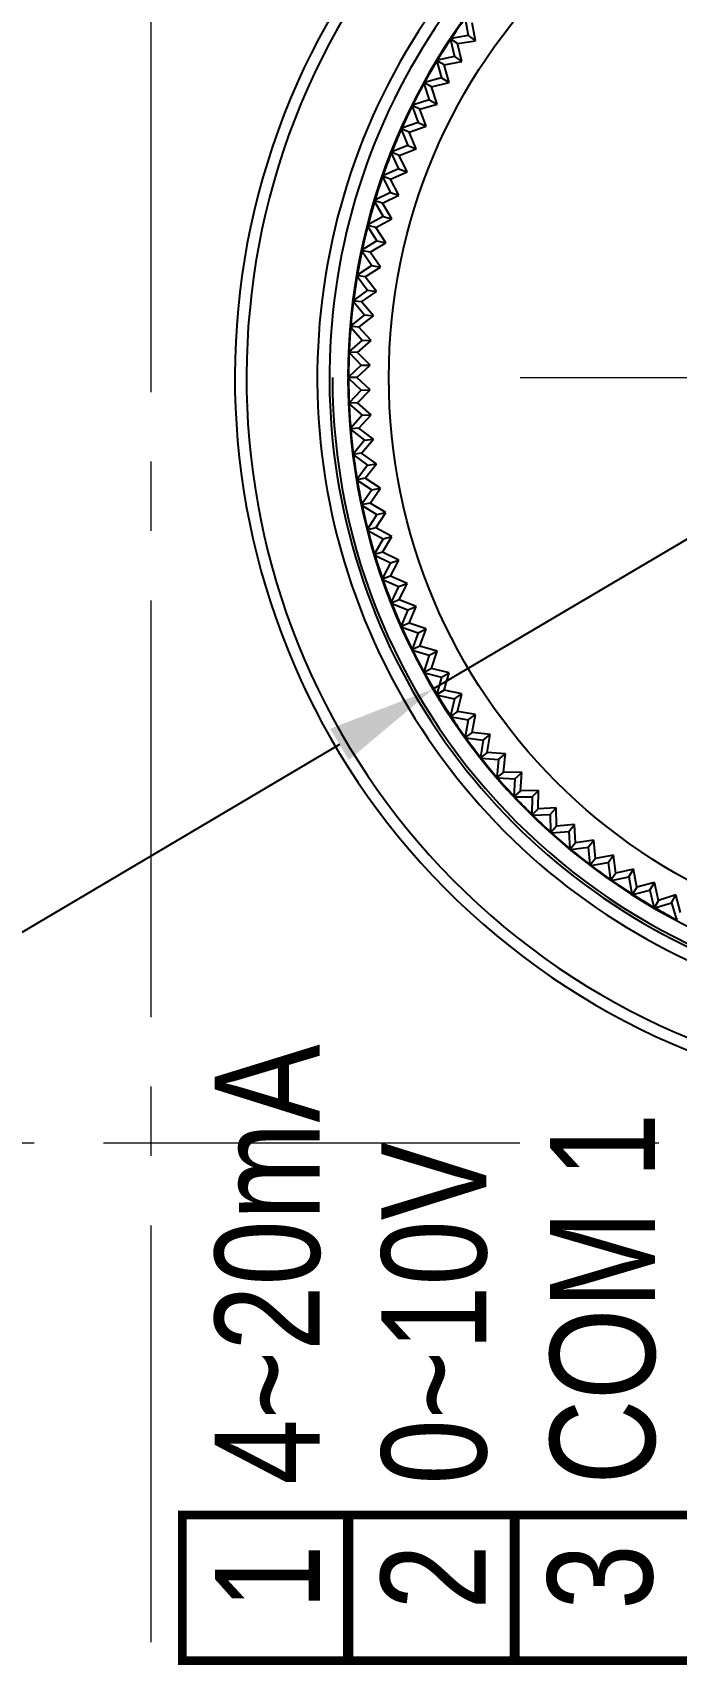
# Model space of a CAD drawing. Header units: millimetres. Extents: x 509 to 2357, y -197 to 647.
# Drawn here: x 2062.76 to 2077.48, y 133.29 to 170.61 of the extents above; entities that cross this region are included whole.
import ezdxf

# ---------------------------------------------------------------- set-up
doc = ezdxf.new("R2010")
doc.units = ezdxf.units.MM
doc.header["$PDMODE"] = 3
doc.header["$PDSIZE"] = 0.7
doc.linetypes.add('CENTER', pattern=[17.8, 10.75, -2.35, 2.35, -2.35])
doc.linetypes.add('CENTER2', pattern=[28.575, 19.05, -3.175, 3.175, -3.175])
doc.layers.get('0').update_dxf_attribs({"linetype": 'CONTINUOUS'})
doc.layers.get('Defpoints').update_dxf_attribs({"linetype": 'CONTINUOUS'})
doc.layers.add('3', color=112, linetype='CENTER', lineweight=15)
for name, color, linetype in [('COVER_TOP_55DXF_CONTINUOUS_LINE', 7, 'CONTINUOUS'), ('Dim', 1, 'CONTINUOUS'), ('KNOB_ROTARY_DXF_CONTINUOUS_LINE', 7, 'CONTINUOUS')]:
    doc.layers.add(name, color=color, linetype=linetype)
doc.styles.add('OMI-1', font='arial.ttf', dxfattribs={"oblique": 1, "height": 3})
doc.styles.get("Standard").update_dxf_attribs({"font": 'gulim.ttc', "width": 0.8})
doc.dimstyles.new('1', dxfattribs={"dimtxt": 5, "dimasz": 2.5, "dimexe": 0.8, "dimexo": 0.3, "dimgap": 0.5, "dimtad": 1, "dimtoh": 1, "dimdec": 1, "dimzin": 0, "dimdsep": 46, "dimtxsty": 'OMI-1', "dimcen": 0, "dimclrd": 256, "dimclre": 256, "dimclrt": 256, "dimadec": 0, "dimazin": 0, "dimtfac": 0.8, "dimtdec": 1, "dimtix": 1, "dimtmove": 0, "dimatfit": 3, "dimfxl": 1, "dimtolj": 1, "dimtzin": 0, "dimarcsym": 0})

# ---------------------------------------------------------------- blocks, each defined once
blk = doc.blocks.new('*D4123')
at = {"layer": 'Defpoints', "color": 0}
for p in [(2096.013, 169.839), (2071.928, 155.614)]:
    blk.add_point(p, dxfattribs=at)
at = {"layer": 'Dim', "lineweight": -2}
for p, q in [((2098.165, 171.11), (2100.318, 172.382)), ((2096.013, 169.839), (2071.928, 155.614)), ((2069.775, 154.342), (2059.904, 148.512)), ((2044.374, 148.512), (2059.904, 148.512))]:
    blk.add_line(p, q, dxfattribs=at)
blk.add_arc((2083.97, 162.726), 13.986, 125.9748, 213.8448, dxfattribs=at)
at = {"layer": 'Dim'}
for points in [[(2097.953, 171.469), (2098.377, 170.751), (2096.013, 169.839)], [(2069.987, 153.984), (2069.563, 154.701), (2071.928, 155.614)]]:
    blk.add_solid(points, dxfattribs=at)
at = {"layer": 'Dim', "insert": (2050.01, 150.628), "char_height": 3, "attachment_point": 5, "style": 'OMI-1'}
blk.add_mtext('\\A1;∅28.0', dxfattribs=at)

msp = doc.modelspace()

# ---------------------------------------------------------------- linework, layer by layer
at = {"color": 0}
msp.add_line((2068.09, 136.727), (2066.319, 136.727), dxfattribs=at)
at = {"color": 0, "const_width": 0.2}
msp.add_lwpolyline([(2066.185, 133.399), (2066.185, 136.727), (2100.46, 136.727), (2100.46, 133.399)], close=True, dxfattribs=at)
at = {"color": 0, "const_width": 0.23}
for points in [[(2069.975, 133.427), (2069.975, 136.727)], [(2073.785, 133.427), (2073.785, 136.727)]]:
    msp.add_lwpolyline(points, dxfattribs=at)
at = {"layer": '3', "linetype": 'CENTER2', "ltscale": 0.5}
for p, q in [((2065.47, -109.066), (2065.47, 183.692)), ((2188.204, 145.226), (1917.429, 145.226))]:
    msp.add_line(p, q, dxfattribs=at)
at = {"layer": '3', "linetype": 'CENTER', "ltscale": 0.5}
msp.add_line((2073.909, 162.726), (2108.032, 162.726), dxfattribs=at)
at = {"layer": 'COVER_TOP_55DXF_CONTINUOUS_LINE', "color": 7, "linetype": 'Continuous'}
for radius, start, end in [(14.701, 133.2286, 48.8073), (14.423, 133.2286, 48.8073), (16.586, 142.4785, 37.5215), (16.32, 142.4785, 37.5215), (14.355, 180, 0)]:
    msp.add_arc((2083.97, 162.726), radius, start, end, dxfattribs=at)
at = {"layer": 'KNOB_ROTARY_DXF_CONTINUOUS_LINE', "color": 7, "linetype": 'Continuous'}
for p, q in [((2072.648, 170.936), (2072.721, 170.545)), ((2072.89, 170.427), (2072.808, 170.836)), ((2072.314, 170.455), (2072.403, 170.067)), ((2072.314, 170.455), (2072.347, 170.449)), ((2072.721, 170.545), (2072.328, 170.477)), ((2072.347, 170.449), (2072.328, 170.477)), ((2072.478, 170.362), (2072.347, 170.449)), ((2072.478, 170.362), (2072.89, 170.427)), ((2072.577, 169.956), (2072.478, 170.362)), ((2072.721, 170.545), (2072.89, 170.427)), ((2072, 169.96), (2072.106, 169.576)), ((2072, 169.96), (2072.033, 169.955)), ((2072.403, 170.067), (2072.014, 169.983)), ((2072.033, 169.955), (2072.014, 169.983)), ((2072.168, 169.874), (2072.033, 169.955)), ((2072.168, 169.874), (2072.577, 169.956)), ((2072.284, 169.473), (2072.168, 169.874)), ((2072.403, 170.067), (2072.577, 169.956)), ((2071.708, 169.452), (2071.829, 169.073)), ((2071.708, 169.452), (2071.741, 169.449)), ((2072.106, 169.576), (2071.721, 169.476)), ((2071.741, 169.449), (2071.721, 169.476)), ((2071.88, 169.373), (2071.741, 169.449)), ((2071.88, 169.373), (2072.284, 169.473)), ((2072.106, 169.576), (2072.284, 169.473)), ((2071.829, 169.073), (2071.449, 168.957)), ((2071.829, 169.073), (2072.012, 168.978)), ((2072.012, 168.978), (2071.88, 169.373)), ((2071.437, 168.933), (2071.574, 168.559)), ((2071.437, 168.933), (2071.47, 168.931)), ((2071.47, 168.931), (2071.449, 168.957)), ((2071.612, 168.861), (2071.47, 168.931)), ((2071.612, 168.861), (2072.012, 168.978)), ((2071.761, 168.472), (2071.612, 168.861)), ((2071.188, 168.403), (2071.341, 168.035)), ((2071.188, 168.403), (2071.221, 168.402)), ((2071.574, 168.559), (2071.199, 168.427)), ((2071.221, 168.402), (2071.199, 168.427)), ((2071.366, 168.338), (2071.221, 168.402)), ((2071.366, 168.338), (2071.761, 168.472)), ((2071.531, 167.955), (2071.366, 168.338)), ((2071.574, 168.559), (2071.761, 168.472)), ((2071.341, 168.035), (2070.971, 167.887)), ((2071.142, 167.805), (2071.531, 167.955)), ((2071.341, 168.035), (2071.531, 167.955)), ((2070.961, 167.863), (2070.995, 167.864)), ((2070.961, 167.863), (2071.129, 167.502)), ((2070.995, 167.864), (2070.971, 167.887)), ((2071.142, 167.805), (2070.995, 167.864)), ((2071.323, 167.43), (2071.142, 167.805)), ((2070.758, 167.313), (2070.791, 167.316)), ((2070.758, 167.313), (2070.941, 166.96)), ((2071.129, 167.502), (2070.767, 167.338)), ((2070.791, 167.316), (2070.767, 167.338)), ((2070.94, 167.264), (2070.791, 167.316)), ((2070.94, 167.264), (2071.323, 167.43)), ((2071.137, 166.896), (2070.94, 167.264)), ((2071.129, 167.502), (2071.323, 167.43)), ((2070.941, 166.96), (2070.585, 166.781)), ((2070.762, 166.714), (2071.137, 166.896)), ((2070.941, 166.96), (2071.137, 166.896)), ((2070.577, 166.756), (2070.611, 166.76)), ((2070.577, 166.756), (2070.775, 166.41)), ((2070.611, 166.76), (2070.585, 166.781)), ((2070.762, 166.714), (2070.611, 166.76)), ((2070.974, 166.355), (2070.762, 166.714)), ((2070.42, 166.192), (2070.453, 166.197)), ((2070.42, 166.192), (2070.632, 165.855)), ((2070.775, 166.41), (2070.427, 166.217)), ((2070.453, 166.197), (2070.427, 166.217)), ((2070.606, 166.157), (2070.453, 166.197)), ((2070.606, 166.157), (2070.974, 166.355)), ((2070.833, 165.808), (2070.606, 166.157)), ((2070.775, 166.41), (2070.974, 166.355)), ((2070.632, 165.855), (2070.293, 165.647)), ((2070.474, 165.595), (2070.833, 165.808)), ((2070.632, 165.855), (2070.833, 165.808)), ((2070.287, 165.621), (2070.32, 165.628)), ((2070.287, 165.621), (2070.513, 165.293)), ((2070.32, 165.628), (2070.293, 165.647)), ((2070.474, 165.595), (2070.32, 165.628)), ((2070.716, 165.255), (2070.474, 165.595)), ((2070.178, 165.046), (2070.21, 165.054)), ((2070.178, 165.046), (2070.417, 164.728)), ((2070.513, 165.293), (2070.182, 165.072)), ((2070.21, 165.054), (2070.182, 165.072)), ((2070.366, 165.027), (2070.21, 165.054)), ((2070.366, 165.027), (2070.716, 165.255)), ((2070.621, 164.697), (2070.366, 165.027)), ((2070.513, 165.293), (2070.716, 165.255)), ((2070.417, 164.728), (2070.096, 164.492)), ((2070.282, 164.456), (2070.621, 164.697)), ((2070.417, 164.728), (2070.621, 164.697)), ((2070.093, 164.466), (2070.125, 164.475)), ((2070.093, 164.466), (2070.345, 164.158)), ((2070.125, 164.475), (2070.096, 164.492)), ((2070.282, 164.456), (2070.125, 164.475)), ((2070.551, 164.137), (2070.282, 164.456)), ((2070.032, 163.883), (2070.064, 163.894)), ((2070.032, 163.883), (2070.297, 163.586)), ((2070.345, 164.158), (2070.034, 163.91)), ((2070.064, 163.894), (2070.034, 163.91)), ((2070.221, 163.881), (2070.064, 163.894)), ((2070.221, 163.881), (2070.551, 164.137)), ((2070.503, 163.574), (2070.221, 163.881)), ((2070.345, 164.158), (2070.551, 164.137)), ((2070.297, 163.586), (2069.997, 163.325)), ((2070.185, 163.304), (2070.503, 163.574)), ((2070.297, 163.586), (2070.503, 163.574)), ((2069.996, 163.299), (2070.027, 163.311)), ((2069.996, 163.299), (2070.273, 163.013)), ((2070.027, 163.311), (2069.997, 163.325)), ((2070.185, 163.304), (2070.027, 163.311)), ((2070.48, 163.009), (2070.185, 163.304)), ((2070.173, 162.726), (2069.97, 162.726)), ((2070.273, 163.013), (2069.984, 162.739)), ((2070.173, 162.726), (2070.48, 163.009)), ((2070.48, 162.444), (2070.173, 162.726)), ((2070.273, 163.013), (2070.48, 163.009)), ((2069.984, 162.713), (2070.273, 162.439)), ((2070.273, 162.439), (2069.996, 162.154)), ((2070.185, 162.148), (2070.48, 162.444)), ((2070.273, 162.439), (2070.48, 162.444)), ((2070.027, 162.142), (2069.996, 162.154)), ((2069.997, 162.127), (2070.027, 162.142)), ((2069.997, 162.127), (2070.297, 161.866)), ((2070.185, 162.148), (2070.027, 162.142)), ((2070.503, 161.879), (2070.185, 162.148)), ((2070.297, 161.866), (2070.032, 161.569)), ((2070.221, 161.572), (2070.503, 161.879)), ((2070.297, 161.866), (2070.503, 161.879)), ((2070.064, 161.558), (2070.032, 161.569)), ((2070.034, 161.543), (2070.064, 161.558)), ((2070.034, 161.543), (2070.345, 161.294)), ((2070.221, 161.572), (2070.064, 161.558)), ((2070.345, 161.294), (2070.093, 160.986)), ((2070.551, 161.316), (2070.221, 161.572)), ((2070.282, 160.997), (2070.551, 161.316)), ((2070.345, 161.294), (2070.551, 161.316)), ((2070.125, 160.977), (2070.093, 160.986)), ((2070.096, 160.96), (2070.125, 160.977)), ((2070.096, 160.96), (2070.417, 160.725)), ((2070.282, 160.997), (2070.125, 160.977)), ((2070.621, 160.755), (2070.282, 160.997)), ((2070.417, 160.725), (2070.178, 160.407)), ((2070.366, 160.425), (2070.621, 160.755)), ((2070.417, 160.725), (2070.621, 160.755)), ((2070.21, 160.399), (2070.178, 160.407)), ((2070.182, 160.381), (2070.21, 160.399)), ((2070.182, 160.381), (2070.513, 160.159)), ((2070.366, 160.425), (2070.21, 160.399)), ((2070.513, 160.159), (2070.287, 159.831)), ((2070.716, 160.198), (2070.366, 160.425)), ((2070.474, 159.858), (2070.716, 160.198)), ((2070.513, 160.159), (2070.716, 160.198)), ((2070.32, 159.825), (2070.287, 159.831)), ((2070.293, 159.805), (2070.32, 159.825)), ((2070.293, 159.805), (2070.632, 159.598)), ((2070.474, 159.858), (2070.32, 159.825)), ((2070.833, 159.645), (2070.474, 159.858)), ((2070.632, 159.598), (2070.42, 159.261)), ((2070.606, 159.295), (2070.833, 159.645)), ((2070.632, 159.598), (2070.833, 159.645)), ((2070.453, 159.256), (2070.42, 159.261)), ((2070.427, 159.235), (2070.453, 159.256)), ((2070.427, 159.235), (2070.775, 159.042)), ((2070.606, 159.295), (2070.453, 159.256)), ((2070.775, 159.042), (2070.577, 158.696)), ((2070.974, 159.098), (2070.606, 159.295)), ((2070.762, 158.738), (2070.974, 159.098)), ((2070.775, 159.042), (2070.974, 159.098)), ((2070.611, 158.693), (2070.577, 158.696)), ((2070.585, 158.671), (2070.611, 158.693)), ((2070.585, 158.671), (2070.941, 158.493)), ((2070.762, 158.738), (2070.611, 158.693)), ((2071.137, 158.556), (2070.762, 158.738)), ((2070.941, 158.493), (2070.758, 158.139)), ((2070.94, 158.189), (2071.137, 158.556)), ((2070.941, 158.493), (2071.137, 158.556)), ((2070.791, 158.137), (2070.758, 158.139)), ((2070.767, 158.114), (2070.791, 158.137)), ((2070.767, 158.114), (2071.129, 157.951)), ((2070.94, 158.189), (2070.791, 158.137)), ((2071.323, 158.023), (2070.94, 158.189)), ((2071.129, 157.951), (2070.961, 157.59)), ((2071.129, 157.951), (2071.323, 158.023)), ((2071.142, 157.647), (2071.323, 158.023)), ((2070.995, 157.589), (2070.961, 157.59)), ((2070.971, 157.565), (2070.995, 157.589)), ((2070.971, 157.565), (2071.341, 157.417)), ((2071.142, 157.647), (2070.995, 157.589)), ((2071.531, 157.497), (2071.142, 157.647)), ((2071.341, 157.417), (2071.531, 157.497)), ((2071.366, 157.114), (2071.531, 157.497)), ((2071.341, 157.417), (2071.188, 157.05)), ((2071.221, 157.05), (2071.188, 157.05)), ((2071.199, 157.026), (2071.221, 157.05)), ((2071.199, 157.026), (2071.574, 156.893)), ((2071.366, 157.114), (2071.221, 157.05)), ((2071.761, 156.981), (2071.366, 157.114)), ((2071.574, 156.893), (2071.437, 156.519)), ((2071.574, 156.893), (2071.761, 156.981)), ((2071.612, 156.591), (2071.761, 156.981)), ((2071.47, 156.521), (2071.437, 156.519)), ((2071.449, 156.496), (2071.47, 156.521)), ((2071.449, 156.496), (2071.829, 156.379)), ((2071.612, 156.591), (2071.47, 156.521)), ((2072.012, 156.475), (2071.612, 156.591)), ((2071.829, 156.379), (2071.708, 156)), ((2071.829, 156.379), (2072.012, 156.475)), ((2071.88, 156.079), (2072.012, 156.475)), ((2071.741, 156.003), (2071.708, 156)), ((2071.721, 155.977), (2071.741, 156.003)), ((2071.88, 156.079), (2071.741, 156.003)), ((2072.284, 155.979), (2071.88, 156.079)), ((2071.721, 155.977), (2072.106, 155.876)), ((2072.106, 155.876), (2072, 155.492)), ((2072.106, 155.876), (2072.284, 155.979)), ((2072.168, 155.579), (2072.284, 155.979)), ((2072.033, 155.497), (2072, 155.492)), ((2072.014, 155.47), (2072.033, 155.497)), ((2072.014, 155.47), (2072.403, 155.385)), ((2072.168, 155.579), (2072.033, 155.497)), ((2072.577, 155.496), (2072.168, 155.579)), ((2072.403, 155.385), (2072.314, 154.997)), ((2072.403, 155.385), (2072.577, 155.496)), ((2072.478, 155.091), (2072.577, 155.496)), ((2072.347, 155.003), (2072.314, 154.997)), ((2072.328, 154.975), (2072.347, 155.003)), ((2072.328, 154.975), (2072.721, 154.907)), ((2072.478, 155.091), (2072.347, 155.003)), ((2072.89, 155.025), (2072.478, 155.091)), ((2072.721, 154.907), (2072.648, 154.516)), ((2072.721, 154.907), (2072.89, 155.025)), ((2072.808, 154.616), (2072.89, 155.025)), ((2072.68, 154.524), (2072.648, 154.516)), ((2072.663, 154.495), (2072.68, 154.524)), ((2072.808, 154.616), (2072.68, 154.524)), ((2073.222, 154.568), (2072.808, 154.616)), ((2073.058, 154.443), (2073.222, 154.568)), ((2073.157, 154.156), (2073.222, 154.568)), ((2072.663, 154.495), (2073.058, 154.443)), ((2073.058, 154.443), (2073.001, 154.049)), ((2073.157, 154.156), (2073.034, 154.058)), ((2073.573, 154.125), (2073.157, 154.156)), ((2073.034, 154.058), (2073.001, 154.049)), ((2073.018, 154.028), (2073.034, 154.058)), ((2073.018, 154.028), (2073.414, 153.994)), ((2073.414, 153.994), (2073.374, 153.597)), ((2073.414, 153.994), (2073.573, 154.125)), ((2073.526, 153.711), (2073.573, 154.125)), ((2073.406, 153.608), (2073.374, 153.597)), ((2073.392, 153.577), (2073.406, 153.608)), ((2073.392, 153.577), (2073.789, 153.559)), ((2073.526, 153.711), (2073.406, 153.608)), ((2073.943, 153.697), (2073.526, 153.711)), ((2073.789, 153.559), (2073.766, 153.162)), ((2073.789, 153.559), (2073.943, 153.697)), ((2073.912, 153.281), (2073.943, 153.697)), ((2073.797, 153.173), (2073.766, 153.162)), ((2073.784, 153.142), (2073.797, 153.173)), ((2073.784, 153.142), (2074.182, 153.141)), ((2073.912, 153.281), (2073.797, 153.173)), ((2074.329, 153.285), (2073.912, 153.281)), ((2074.182, 153.141), (2074.175, 152.743)), ((2074.182, 153.141), (2074.329, 153.285)), ((2074.317, 152.868), (2074.329, 153.285)), ((2074.206, 152.756), (2074.175, 152.743)), ((2074.194, 152.724), (2074.206, 152.756)), ((2074.194, 152.724), (2074.592, 152.739)), ((2074.317, 152.868), (2074.206, 152.756)), ((2074.733, 152.89), (2074.317, 152.868)), ((2074.592, 152.739), (2074.733, 152.89)), ((2074.592, 152.739), (2074.602, 152.341)), ((2074.738, 152.473), (2074.733, 152.89)), ((2074.632, 152.355), (2074.602, 152.341)), ((2074.622, 152.324), (2074.632, 152.355)), ((2074.622, 152.324), (2075.018, 152.355)), ((2074.738, 152.473), (2074.632, 152.355)), ((2075.153, 152.512), (2074.738, 152.473)), ((2075.018, 152.355), (2075.153, 152.512)), ((2075.018, 152.355), (2075.045, 151.958)), ((2075.175, 152.095), (2075.153, 152.512)), ((2075.075, 151.973), (2075.045, 151.958)), ((2075.065, 151.941), (2075.461, 151.99)), ((2075.065, 151.941), (2075.075, 151.973)), ((2075.175, 152.095), (2075.075, 151.973)), ((2075.589, 152.151), (2075.175, 152.095)), ((2075.461, 151.99), (2075.589, 152.151)), ((2075.461, 151.99), (2075.504, 151.594)), ((2075.628, 151.736), (2075.589, 152.151)), ((2075.533, 151.61), (2075.504, 151.594)), ((2075.525, 151.578), (2075.918, 151.643)), ((2075.525, 151.578), (2075.533, 151.61)), ((2075.628, 151.736), (2075.533, 151.61)), ((2076.039, 151.81), (2075.628, 151.736)), ((2075.918, 151.643), (2076.039, 151.81)), ((2075.918, 151.643), (2075.977, 151.249)), ((2076.096, 151.397), (2076.039, 151.81)), ((2076.006, 151.267), (2075.977, 151.249)), ((2075.999, 151.234), (2076.389, 151.315)), ((2075.999, 151.234), (2076.006, 151.267)), ((2076.096, 151.397), (2076.006, 151.267)), ((2076.503, 151.487), (2076.096, 151.397)), ((2076.389, 151.315), (2076.503, 151.487)), ((2076.389, 151.315), (2076.465, 150.925)), ((2076.577, 151.077), (2076.503, 151.487)), ((2076.98, 151.184), (2076.577, 151.077)), ((2076.873, 151.008), (2076.98, 151.184)), ((2077.072, 150.777), (2076.98, 151.184)), ((2076.493, 150.943), (2076.465, 150.925)), ((2076.487, 150.91), (2076.873, 151.008)), ((2076.487, 150.91), (2076.493, 150.943)), ((2076.577, 151.077), (2076.493, 150.943)), ((2076.873, 151.008), (2076.966, 150.621)), ((2077.47, 150.902), (2077.072, 150.777)), ((2077.37, 150.721), (2077.47, 150.902)), ((2077.578, 150.499), (2077.47, 150.902)), ((2076.993, 150.641), (2076.966, 150.621)), ((2076.989, 150.607), (2077.37, 150.721)), ((2076.989, 150.607), (2076.993, 150.641)), ((2077.072, 150.777), (2076.993, 150.641)), ((2077.37, 150.721), (2077.479, 150.338)), ((2077.505, 150.359), (2077.479, 150.338))]:
    msp.add_line(p, q, dxfattribs=at)
msp.add_circle((2083.97, 162.726), 13.065, dxfattribs=at)
for radius, start, end in [(14, 0.0556, 179.9444), (13.986, 144.0542, 146.3458), (13.986, 146.4542, 148.7458), (13.986, 148.8542, 151.1458), (13.986, 151.2542, 153.5458), (13.986, 153.6542, 155.9458), (13.986, 156.0542, 158.3458), (13.986, 158.4542, 160.7458), (13.986, 160.8542, 163.1458), (13.986, 163.2542, 165.5458), (13.986, 165.6542, 167.9458), (13.986, 168.0542, 170.3458), (13.986, 170.4542, 172.7458), (13.986, 172.8542, 175.1458), (13.986, 175.2542, 177.5458), (13.986, 177.6542, 179.9458), (14, 180.0556, 359.9444), (13.986, 180.0542, 182.3458), (13.986, 182.4542, 184.7458), (13.986, 184.8542, 187.1458), (13.986, 187.2542, 189.5458), (13.986, 189.6542, 191.9458), (13.986, 192.0542, 194.3458), (13.986, 194.4542, 196.7458), (13.986, 196.8542, 199.1458), (13.986, 199.2542, 201.5458), (13.986, 201.6542, 203.9458), (13.986, 204.0542, 206.3458), (13.986, 206.4542, 208.7458), (13.986, 208.8542, 211.1458), (13.986, 211.2542, 213.5458), (13.986, 213.6542, 215.9458), (13.986, 216.0542, 218.3458), (13.986, 218.4542, 220.7458), (13.986, 220.8542, 223.1458), (13.986, 223.2542, 225.5458), (13.986, 225.6542, 227.9458), (13.986, 228.0542, 230.3458), (13.986, 230.4542, 232.7458), (13.986, 232.8542, 235.1458), (13.986, 235.2542, 237.5458), (13.986, 237.6542, 239.9458), (13.986, 240.0542, 242.3458)]:
    msp.add_arc((2083.97, 162.726), radius, start, end, dxfattribs=at)

# ---------------------------------------------------------------- texts
at = {"color": 0, "char_height": 2.4, "width": 13.76704, "attachment_point": 1, "rotation": 90}
for s, insert in [('{\\fArial|b0|i0|c0|p34;4~20mA}', (2066.925, 137.424)), ('{\\fArial|b0|i0|c0|p34;COM 1}', (2074.59, 137.424, 22.2)), ('{\\fArial|b0|i0|c0|p34;0~10V}', (2070.736, 137.424))]:
    msp.add_mtext(s, dxfattribs=dict(at, insert=insert))
at = {"color": 0, "char_height": 2.4, "width": 13.76704, "attachment_point": 1, "rotation": 90, "line_spacing_factor": 0.7}
for s, insert in [('{\\fArial|b0|i0|c0|p34;1}', (2066.932, 134.563, -6.261)), ('{\\fArial|b0|i0|c0|p34;2}', (2070.722, 134.563, -22.2)), ('{\\fArial|b0|i0|c0|p34;3}', (2074.532, 134.563, -22.2))]:
    msp.add_mtext(s, dxfattribs=dict(at, insert=insert))

# ---------------------------------------------------------------- dimensions: what is measured, and where the dimension line sits
at = {"layer": 'Dim'}
dim = msp.add_diameter_dim_2p(p1=(2096.013, 169.839), p2=(2071.928, 155.614), dimstyle='1', dxfattribs=at)
dim.commit()
dim.dimension.update_dxf_attribs({"geometry": '*D4123', "text_midpoint": (2050.01, 148.512), "dimtype": 163})

doc.saveas('drawing.dxf')
